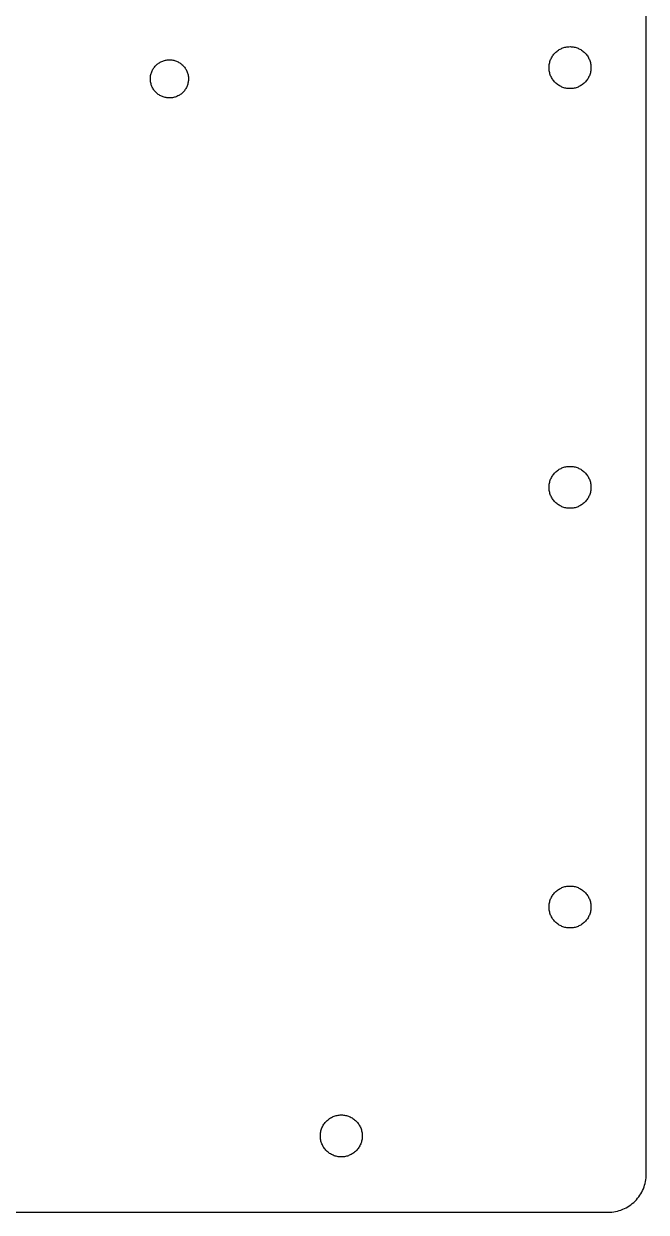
# Model space of a CAD drawing. Header units: metres. Extents: x -150 to 150, y -150 to 150.
# Drawn here: x 68.3 to 150, y -150 to 5.8 of the extents above; entities that cross this region are included whole.
import ezdxf

# ---------------------------------------------------------------- set-up
doc = ezdxf.new("R2010")
doc.units = ezdxf.units.M

msp = doc.modelspace()

# ---------------------------------------------------------------- linework, layer by layer
for p, q in [((150, -145), (150, 145)), ((137.713, 1.52782), (137.791, 1.63817)), ((137.791, 1.63817), (137.874, 1.74457)), ((137.874, 1.74457), (137.962, 1.84679)), ((137.962, 1.84679), (138.055, 1.94453)), ((138.055, 1.94453), (138.153, 2.03761)), ((138.153, 2.03761), (138.255, 2.12578)), ((138.255, 2.12578), (138.362, 2.20882)), ((138.362, 2.20882), (138.472, 2.28653)), ((138.472, 2.28653), (138.586, 2.35875)), ((138.586, 2.35875), (138.704, 2.42528)), ((138.704, 2.42528), (138.824, 2.48596)), ((138.824, 2.48596), (138.948, 2.54066)), ((138.948, 2.54066), (139.074, 2.58923)), ((139.074, 2.58923), (139.202, 2.63158)), ((139.202, 2.63158), (139.332, 2.66757)), ((139.332, 2.66757), (139.464, 2.69716)), ((139.464, 2.69716), (139.596, 2.72023)), ((139.596, 2.72023), (139.73, 2.73676)), ((139.73, 2.73676), (139.865, 2.74667)), ((139.865, 2.74667), (140, 2.75)), ((140, 2.75), (140.135, 2.74667)), ((140.135, 2.74667), (140.27, 2.73676)), ((140.27, 2.73676), (140.404, 2.72023)), ((140.404, 2.72023), (140.536, 2.69716)), ((140.536, 2.69716), (140.668, 2.66757)), ((140.668, 2.66757), (140.798, 2.63158)), ((140.798, 2.63158), (140.926, 2.58923)), ((140.926, 2.58923), (141.052, 2.54066)), ((141.052, 2.54066), (141.176, 2.48596)), ((141.176, 2.48596), (141.296, 2.42528)), ((141.296, 2.42528), (141.414, 2.35875)), ((141.414, 2.35875), (141.528, 2.28653)), ((141.528, 2.28653), (141.638, 2.20882)), ((141.638, 2.20882), (141.745, 2.12578)), ((141.745, 2.12578), (141.847, 2.03761)), ((141.847, 2.03761), (141.945, 1.94453)), ((141.945, 1.94453), (142.038, 1.84679)), ((142.038, 1.84679), (142.126, 1.74457)), ((142.126, 1.74457), (142.209, 1.63817)), ((142.209, 1.63817), (142.287, 1.52782)), ((85.4197, -0.014786), (85.4936, 0.08316)), ((85.4936, 0.08316), (85.5722, 0.177368)), ((85.5722, 0.177368), (85.6554, 0.267609)), ((85.6554, 0.267609), (85.7428, 0.353668)), ((85.7428, 0.353668), (85.8344, 0.435318)), ((85.8344, 0.435318), (85.9299, 0.51239)), ((85.9299, 0.51239), (86.0291, 0.584671)), ((86.0291, 0.584671), (86.1317, 0.652008)), ((86.1317, 0.652008), (86.2374, 0.714233)), ((86.2374, 0.714233), (86.3461, 0.771179)), ((86.3461, 0.771179), (86.4575, 0.822739)), ((86.4575, 0.822739), (86.5712, 0.868774)), ((86.5712, 0.868774), (86.6871, 0.909164)), ((86.6871, 0.909164), (86.8048, 0.943817)), ((86.8048, 0.943817), (86.924, 0.972656)), ((86.924, 0.972656), (87.0446, 0.995605)), ((87.0446, 0.995605), (87.1661, 1.01262)), ((87.1661, 1.01262), (87.2883, 1.02365)), ((87.2883, 1.02365), (87.4109, 1.02867)), ((87.4109, 1.02867), (87.5336, 1.02766)), ((87.5336, 1.02766), (87.6561, 1.02065)), ((87.6561, 1.02065), (87.7781, 1.00761)), ((87.7781, 1.00761), (87.8994, 0.988617)), ((87.8994, 0.988617), (88.0195, 0.963699)), ((88.0195, 0.963699), (88.1383, 0.932907)), ((88.1383, 0.932907), (88.2554, 0.896332)), ((88.2554, 0.896332), (88.3706, 0.85405)), ((88.3706, 0.85405), (88.4836, 0.806168)), ((88.4836, 0.806168), (88.5941, 0.752792)), ((88.5941, 0.752792), (88.7018, 0.694061)), ((88.7018, 0.694061), (88.8065, 0.630127)), ((88.8065, 0.630127), (88.908, 0.561127)), ((88.908, 0.561127), (89.006, 0.487213)), ((89.006, 0.487213), (89.1002, 0.4086)), ((89.1002, 0.4086), (89.1904, 0.325455)), ((89.1904, 0.325455), (89.2765, 0.237976)), ((89.2765, 0.237976), (89.3581, 0.146393)), ((89.3581, 0.146393), (89.4352, 0.050903)), ((89.4352, 0.050903), (89.5075, -0.048233)), ((137.25, 0), (137.253, 0.134933)), ((137.253, -0.134933), (137.25, 0)), ((137.253, 0.134933), (137.263, 0.269547)), ((137.263, 0.269547), (137.28, 0.403503)), ((137.28, 0.403503), (137.303, 0.536484)), ((137.303, 0.536484), (137.332, 0.668182)), ((137.332, 0.668182), (137.368, 0.798279)), ((137.368, 0.798279), (137.411, 0.926437)), ((137.411, 0.926437), (137.459, 1.05237)), ((137.459, 1.05237), (137.514, 1.17577)), ((137.514, 1.17577), (137.575, 1.29634)), ((137.575, 1.29634), (137.641, 1.41377)), ((137.641, 1.41377), (137.713, 1.52782)), ((142.287, 1.52782), (142.359, 1.41377)), ((142.359, 1.41377), (142.425, 1.29634)), ((142.425, 1.29634), (142.486, 1.17577)), ((142.486, 1.17577), (142.541, 1.05237)), ((142.541, 1.05237), (142.589, 0.926437)), ((142.589, 0.926437), (142.632, 0.798279)), ((142.632, 0.798279), (142.668, 0.668182)), ((142.668, 0.668182), (142.697, 0.536484)), ((142.697, 0.536484), (142.72, 0.403503)), ((142.72, 0.403503), (142.737, 0.269547)), ((142.737, 0.269547), (142.747, 0.134933)), ((142.747, 0.134933), (142.75, 0)), ((142.75, 0), (142.747, -0.134933)), ((84.9522, -1.51189), (84.9532, -1.38919)), ((84.9572, -1.63449), (84.9522, -1.51189)), ((84.9532, -1.38919), (84.9602, -1.26668)), ((84.9602, -1.26668), (84.9732, -1.14467)), ((84.9732, -1.14467), (84.9922, -1.02344)), ((84.9922, -1.02344), (85.0171, -0.90329)), ((85.0171, -0.90329), (85.0479, -0.784515)), ((85.0479, -0.784515), (85.0845, -0.667389)), ((85.0845, -0.667389), (85.1268, -0.552185)), ((85.1268, -0.552185), (85.1747, -0.439209)), ((85.1747, -0.439209), (85.228, -0.32872)), ((85.228, -0.32872), (85.2868, -0.220978)), ((85.2868, -0.220978), (85.3507, -0.116257)), ((85.3507, -0.116257), (85.4197, -0.014786)), ((89.5075, -0.048233), (89.5748, -0.150818)), ((89.5748, -0.150818), (89.6371, -0.256577)), ((89.6371, -0.256577), (89.694, -0.365265)), ((89.694, -0.365265), (89.7456, -0.476608)), ((89.7456, -0.476608), (89.7916, -0.590363)), ((89.7916, -0.590363), (89.832, -0.706223)), ((89.832, -0.706223), (89.8666, -0.823929)), ((89.8666, -0.823929), (89.8955, -0.943207)), ((89.8955, -0.943207), (89.9184, -1.06374)), ((89.9184, -1.06374), (89.9354, -1.18526)), ((89.9354, -1.18526), (89.9465, -1.30748)), ((89.9505, -1.55278), (89.9435, -1.67528)), ((89.9465, -1.30748), (89.9515, -1.43008)), ((89.9515, -1.43008), (89.9505, -1.55278)), ((137.263, -0.269547), (137.253, -0.134933)), ((137.28, -0.403503), (137.263, -0.269547)), ((137.303, -0.536484), (137.28, -0.403503)), ((137.332, -0.668182), (137.303, -0.536484)), ((137.368, -0.798279), (137.332, -0.668182)), ((137.411, -0.926437), (137.368, -0.798279)), ((137.459, -1.05237), (137.411, -0.926437)), ((137.514, -1.17577), (137.459, -1.05237)), ((137.575, -1.29634), (137.514, -1.17577)), ((137.641, -1.41377), (137.575, -1.29634)), ((137.713, -1.52782), (137.641, -1.41377)), ((137.791, -1.63817), (137.713, -1.52782)), ((142.287, -1.52782), (142.209, -1.63817)), ((142.359, -1.41377), (142.287, -1.52782)), ((142.425, -1.29634), (142.359, -1.41377)), ((142.486, -1.17577), (142.425, -1.29634)), ((142.541, -1.05237), (142.486, -1.17577)), ((142.589, -0.926437), (142.541, -1.05237)), ((142.632, -0.798279), (142.589, -0.926437)), ((142.668, -0.668182), (142.632, -0.798279)), ((142.697, -0.536484), (142.668, -0.668182)), ((142.72, -0.403503), (142.697, -0.536484)), ((142.737, -0.269547), (142.72, -0.403503)), ((142.747, -0.134933), (142.737, -0.269547)), ((84.9682, -1.7567), (84.9572, -1.63449)), ((84.9852, -1.87822), (84.9682, -1.7567)), ((85.0082, -1.99876), (84.9852, -1.87822)), ((85.037, -2.11803), (85.0082, -1.99876)), ((85.0717, -2.23573), (85.037, -2.11803)), ((85.1121, -2.35161), (85.0717, -2.23573)), ((85.1581, -2.46535), (85.1121, -2.35161)), ((85.2096, -2.57671), (85.1581, -2.46535)), ((85.2666, -2.68539), (85.2096, -2.57671)), ((85.3288, -2.79115), (85.2666, -2.68539)), ((85.3961, -2.89374), (85.3288, -2.79115)), ((85.4684, -2.99289), (85.3961, -2.89374)), ((85.5455, -3.08838), (85.4684, -2.99289)), ((85.6272, -3.17996), (85.5455, -3.08838)), ((89.41, -3.02513), (89.3314, -3.11934)), ((89.4839, -2.92717), (89.41, -3.02513)), ((89.5529, -2.82571), (89.4839, -2.92717)), ((89.6169, -2.72098), (89.5529, -2.82571)), ((89.6756, -2.61324), (89.6169, -2.72098)), ((89.729, -2.50275), (89.6756, -2.61324)), ((89.7769, -2.38977), (89.729, -2.50275)), ((89.8192, -2.27458), (89.7769, -2.38977)), ((89.8557, -2.15746), (89.8192, -2.27458)), ((89.8865, -2.03867), (89.8557, -2.15746)), ((89.9114, -1.91852), (89.8865, -2.03867)), ((89.9304, -1.7973), (89.9114, -1.91852)), ((89.9435, -1.67528), (89.9304, -1.7973)), ((137.874, -1.74457), (137.791, -1.63817)), ((137.962, -1.84679), (137.874, -1.74457)), ((138.055, -1.94453), (137.962, -1.84679)), ((138.153, -2.03761), (138.055, -1.94453)), ((138.255, -2.12578), (138.153, -2.03761)), ((138.362, -2.20882), (138.255, -2.12578)), ((138.472, -2.28653), (138.362, -2.20882)), ((138.586, -2.35875), (138.472, -2.28653)), ((138.704, -2.42528), (138.586, -2.35875)), ((138.824, -2.48596), (138.704, -2.42528)), ((138.948, -2.54066), (138.824, -2.48596)), ((139.074, -2.58923), (138.948, -2.54066)), ((139.202, -2.63158), (139.074, -2.58923)), ((139.332, -2.66757), (139.202, -2.63158)), ((139.464, -2.69716), (139.332, -2.66757)), ((139.596, -2.72023), (139.464, -2.69716)), ((139.73, -2.73676), (139.596, -2.72023)), ((139.865, -2.74667), (139.73, -2.73676)), ((140, -2.75), (139.865, -2.74667)), ((140.135, -2.74667), (140, -2.75)), ((140.27, -2.73676), (140.135, -2.74667)), ((140.404, -2.72023), (140.27, -2.73676)), ((140.536, -2.69716), (140.404, -2.72023)), ((140.668, -2.66757), (140.536, -2.69716)), ((140.798, -2.63158), (140.668, -2.66757)), ((140.926, -2.58923), (140.798, -2.63158)), ((141.052, -2.54066), (140.926, -2.58923)), ((141.176, -2.48596), (141.052, -2.54066)), ((141.296, -2.42528), (141.176, -2.48596)), ((141.414, -2.35875), (141.296, -2.42528)), ((141.528, -2.28653), (141.414, -2.35875)), ((141.638, -2.20882), (141.528, -2.28653)), ((141.745, -2.12578), (141.638, -2.20882)), ((141.847, -2.03761), (141.745, -2.12578)), ((141.945, -1.94453), (141.847, -2.03761)), ((142.038, -1.84679), (141.945, -1.94453)), ((142.126, -1.74457), (142.038, -1.84679)), ((142.209, -1.63817), (142.126, -1.74457)), ((85.7132, -3.26744), (85.6272, -3.17996)), ((85.8035, -3.35059), (85.7132, -3.26744)), ((85.8977, -3.4292), (85.8035, -3.35059)), ((85.9956, -3.5031), (85.8977, -3.4292)), ((86.0971, -3.5721), (85.9956, -3.5031)), ((86.2018, -3.63605), (86.0971, -3.5721)), ((86.3096, -3.69478), (86.2018, -3.63605)), ((86.4201, -3.74814), (86.3096, -3.69478)), ((86.533, -3.79602), (86.4201, -3.74814)), ((86.6482, -3.8383), (86.533, -3.79602)), ((86.7654, -3.87489), (86.6482, -3.8383)), ((86.8841, -3.90567), (86.7654, -3.87489)), ((87.0043, -3.9306), (86.8841, -3.90567)), ((87.1255, -3.9496), (87.0043, -3.9306)), ((87.2475, -3.96262), (87.1255, -3.9496)), ((87.37, -3.96965), (87.2475, -3.96262)), ((87.4927, -3.97064), (87.37, -3.96965)), ((87.6153, -3.96562), (87.4927, -3.97064)), ((87.7375, -3.95461), (87.6153, -3.96562)), ((87.8591, -3.93759), (87.7375, -3.95461)), ((87.9796, -3.91464), (87.8591, -3.93759)), ((88.0989, -3.8858), (87.9796, -3.91464)), ((88.2166, -3.85114), (88.0989, -3.8858)), ((88.3324, -3.81075), (88.2166, -3.85114)), ((88.4462, -3.76472), (88.3324, -3.81075)), ((88.5575, -3.71317), (88.4462, -3.76472)), ((88.6662, -3.6562), (88.5575, -3.71317)), ((88.772, -3.59399), (88.6662, -3.6562)), ((88.8746, -3.52666), (88.772, -3.59399)), ((88.9737, -3.45436), (88.8746, -3.52666)), ((89.0692, -3.3773), (88.9737, -3.45436)), ((89.1608, -3.29564), (89.0692, -3.3773)), ((89.2483, -3.20959), (89.1608, -3.29564)), ((89.3314, -3.11934), (89.2483, -3.20959)), ((138.153, -52.9624), (138.255, -52.8742)), ((138.255, -52.8742), (138.362, -52.7912)), ((138.362, -52.7912), (138.472, -52.7135)), ((138.472, -52.7135), (138.586, -52.6412)), ((138.586, -52.6412), (138.704, -52.5747)), ((138.704, -52.5747), (138.824, -52.514)), ((138.824, -52.514), (138.948, -52.4593)), ((138.948, -52.4593), (139.074, -52.4108)), ((139.074, -52.4108), (139.202, -52.3684)), ((139.202, -52.3684), (139.332, -52.3324)), ((139.332, -52.3324), (139.464, -52.3028)), ((139.464, -52.3028), (139.596, -52.2798)), ((139.596, -52.2798), (139.73, -52.2632)), ((139.73, -52.2632), (139.865, -52.2533)), ((139.865, -52.2533), (140, -52.25)), ((140, -52.25), (140.135, -52.2533)), ((140.135, -52.2533), (140.27, -52.2632)), ((140.27, -52.2632), (140.404, -52.2798)), ((140.404, -52.2798), (140.536, -52.3028)), ((140.536, -52.3028), (140.668, -52.3324)), ((140.668, -52.3324), (140.798, -52.3684)), ((140.798, -52.3684), (140.926, -52.4108)), ((140.926, -52.4108), (141.052, -52.4593)), ((141.052, -52.4593), (141.176, -52.514)), ((141.176, -52.514), (141.296, -52.5747)), ((141.296, -52.5747), (141.414, -52.6412)), ((141.414, -52.6412), (141.528, -52.7135)), ((141.528, -52.7135), (141.638, -52.7912)), ((141.638, -52.7912), (141.745, -52.8742)), ((141.745, -52.8742), (141.847, -52.9624)), ((137.28, -54.5965), (137.303, -54.4635)), ((137.303, -54.4635), (137.332, -54.3318)), ((137.332, -54.3318), (137.368, -54.2017)), ((137.368, -54.2017), (137.411, -54.0735)), ((137.411, -54.0735), (137.459, -53.9476)), ((137.459, -53.9476), (137.514, -53.8242)), ((137.514, -53.8242), (137.575, -53.7037)), ((137.575, -53.7037), (137.641, -53.5862)), ((137.641, -53.5862), (137.713, -53.4722)), ((137.713, -53.4722), (137.791, -53.3618)), ((137.791, -53.3618), (137.874, -53.2554)), ((137.874, -53.2554), (137.962, -53.1532)), ((137.962, -53.1532), (138.055, -53.0555)), ((138.055, -53.0555), (138.153, -52.9624)), ((141.847, -52.9624), (141.945, -53.0555)), ((141.945, -53.0555), (142.038, -53.1532)), ((142.038, -53.1532), (142.126, -53.2554)), ((142.126, -53.2554), (142.209, -53.3618)), ((142.209, -53.3618), (142.287, -53.4722)), ((142.287, -53.4722), (142.359, -53.5862)), ((142.359, -53.5862), (142.425, -53.7037)), ((142.425, -53.7037), (142.486, -53.8242)), ((142.486, -53.8242), (142.541, -53.9476)), ((142.541, -53.9476), (142.589, -54.0735)), ((142.589, -54.0735), (142.632, -54.2017)), ((142.632, -54.2017), (142.668, -54.3318)), ((142.668, -54.3318), (142.697, -54.4635)), ((142.697, -54.4635), (142.72, -54.5965)), ((137.25, -55), (137.253, -54.8651)), ((137.253, -55.1349), (137.25, -55)), ((137.253, -54.8651), (137.263, -54.7305)), ((137.263, -55.2695), (137.253, -55.1349)), ((137.263, -54.7305), (137.28, -54.5965)), ((137.28, -55.4035), (137.263, -55.2695)), ((137.303, -55.5365), (137.28, -55.4035)), ((137.332, -55.6682), (137.303, -55.5365)), ((137.368, -55.7983), (137.332, -55.6682)), ((137.411, -55.9264), (137.368, -55.7983)), ((137.459, -56.0524), (137.411, -55.9264)), ((137.514, -56.1758), (137.459, -56.0524)), ((142.541, -56.0524), (142.486, -56.1758)), ((142.589, -55.9264), (142.541, -56.0524)), ((142.632, -55.7983), (142.589, -55.9264)), ((142.668, -55.6682), (142.632, -55.7983)), ((142.697, -55.5365), (142.668, -55.6682)), ((142.72, -55.4035), (142.697, -55.5365)), ((142.72, -54.5965), (142.737, -54.7305)), ((142.737, -55.2695), (142.72, -55.4035)), ((142.737, -54.7305), (142.747, -54.8651)), ((142.747, -55.1349), (142.737, -55.2695)), ((142.747, -54.8651), (142.75, -55)), ((142.75, -55), (142.747, -55.1349)), ((137.575, -56.2963), (137.514, -56.1758)), ((137.641, -56.4138), (137.575, -56.2963)), ((137.713, -56.5278), (137.641, -56.4138)), ((137.791, -56.6382), (137.713, -56.5278)), ((137.874, -56.7446), (137.791, -56.6382)), ((137.962, -56.8468), (137.874, -56.7446)), ((138.055, -56.9445), (137.962, -56.8468)), ((138.153, -57.0376), (138.055, -56.9445)), ((138.255, -57.1258), (138.153, -57.0376)), ((138.362, -57.2088), (138.255, -57.1258)), ((138.472, -57.2865), (138.362, -57.2088)), ((138.586, -57.3587), (138.472, -57.2865)), ((138.704, -57.4253), (138.586, -57.3587)), ((138.824, -57.486), (138.704, -57.4253)), ((138.948, -57.5407), (138.824, -57.486)), ((139.074, -57.5892), (138.948, -57.5407)), ((139.202, -57.6316), (139.074, -57.5892)), ((140.926, -57.5892), (140.798, -57.6316)), ((141.052, -57.5407), (140.926, -57.5892)), ((141.176, -57.486), (141.052, -57.5407)), ((141.296, -57.4253), (141.176, -57.486)), ((141.414, -57.3587), (141.296, -57.4253)), ((141.528, -57.2865), (141.414, -57.3587)), ((141.638, -57.2088), (141.528, -57.2865)), ((141.745, -57.1258), (141.638, -57.2088)), ((141.847, -57.0376), (141.745, -57.1258)), ((141.945, -56.9445), (141.847, -57.0376)), ((142.038, -56.8468), (141.945, -56.9445)), ((142.126, -56.7446), (142.038, -56.8468)), ((142.209, -56.6382), (142.126, -56.7446)), ((142.287, -56.5278), (142.209, -56.6382)), ((142.359, -56.4138), (142.287, -56.5278)), ((142.425, -56.2963), (142.359, -56.4138)), ((142.486, -56.1758), (142.425, -56.2963)), ((139.332, -57.6676), (139.202, -57.6316)), ((139.464, -57.6972), (139.332, -57.6676)), ((139.596, -57.7202), (139.464, -57.6972)), ((139.73, -57.7368), (139.596, -57.7202)), ((139.865, -57.7467), (139.73, -57.7368)), ((140, -57.75), (139.865, -57.7467)), ((140.135, -57.7467), (140, -57.75)), ((140.27, -57.7368), (140.135, -57.7467)), ((140.404, -57.7202), (140.27, -57.7368)), ((140.536, -57.6972), (140.404, -57.7202)), ((140.668, -57.6676), (140.536, -57.6972)), ((140.798, -57.6316), (140.668, -57.6676)), ((138.824, -107.514), (138.948, -107.459)), ((138.948, -107.459), (139.074, -107.411)), ((139.074, -107.411), (139.202, -107.368)), ((139.202, -107.368), (139.332, -107.332)), ((139.332, -107.332), (139.464, -107.303)), ((139.464, -107.303), (139.596, -107.28)), ((139.596, -107.28), (139.73, -107.263)), ((139.73, -107.263), (139.865, -107.253)), ((139.865, -107.253), (140, -107.25)), ((140, -107.25), (140.135, -107.253)), ((140.135, -107.253), (140.27, -107.263)), ((140.27, -107.263), (140.404, -107.28)), ((140.404, -107.28), (140.536, -107.303)), ((140.536, -107.303), (140.668, -107.332)), ((140.668, -107.332), (140.798, -107.368)), ((140.798, -107.368), (140.926, -107.411)), ((140.926, -107.411), (141.052, -107.459)), ((141.052, -107.459), (141.176, -107.514)), ((137.411, -109.074), (137.459, -108.948)), ((137.459, -108.948), (137.514, -108.824)), ((137.514, -108.824), (137.575, -108.704)), ((137.575, -108.704), (137.641, -108.586)), ((137.641, -108.586), (137.713, -108.472)), ((137.713, -108.472), (137.791, -108.362)), ((137.791, -108.362), (137.874, -108.255)), ((137.874, -108.255), (137.962, -108.153)), ((137.962, -108.153), (138.055, -108.055)), ((138.055, -108.055), (138.153, -107.962)), ((138.153, -107.962), (138.255, -107.874)), ((138.255, -107.874), (138.362, -107.791)), ((138.362, -107.791), (138.472, -107.713)), ((138.472, -107.713), (138.586, -107.641)), ((138.586, -107.641), (138.704, -107.575)), ((138.704, -107.575), (138.824, -107.514)), ((141.176, -107.514), (141.296, -107.575)), ((141.296, -107.575), (141.414, -107.641)), ((141.414, -107.641), (141.528, -107.713)), ((141.528, -107.713), (141.638, -107.791)), ((141.638, -107.791), (141.745, -107.874)), ((141.745, -107.874), (141.847, -107.962)), ((141.847, -107.962), (141.945, -108.055)), ((141.945, -108.055), (142.038, -108.153)), ((142.038, -108.153), (142.126, -108.255)), ((142.126, -108.255), (142.209, -108.362)), ((142.209, -108.362), (142.287, -108.472)), ((142.287, -108.472), (142.359, -108.586)), ((142.359, -108.586), (142.425, -108.704)), ((142.425, -108.704), (142.486, -108.824)), ((142.486, -108.824), (142.541, -108.948)), ((142.541, -108.948), (142.589, -109.074)), ((137.25, -110), (137.253, -109.865)), ((137.253, -110.135), (137.25, -110)), ((137.253, -109.865), (137.263, -109.73)), ((137.263, -110.27), (137.253, -110.135)), ((137.263, -109.73), (137.28, -109.596)), ((137.28, -110.404), (137.263, -110.27)), ((137.28, -109.596), (137.303, -109.464)), ((137.303, -110.536), (137.28, -110.404)), ((137.303, -109.464), (137.332, -109.332)), ((137.332, -110.668), (137.303, -110.536)), ((137.332, -109.332), (137.368, -109.202)), ((137.368, -109.202), (137.411, -109.074)), ((142.589, -109.074), (142.632, -109.202)), ((142.632, -109.202), (142.668, -109.332)), ((142.668, -109.332), (142.697, -109.464)), ((142.697, -110.536), (142.668, -110.668)), ((142.697, -109.464), (142.72, -109.596)), ((142.72, -110.404), (142.697, -110.536)), ((142.72, -109.596), (142.737, -109.73)), ((142.737, -110.27), (142.72, -110.404)), ((142.737, -109.73), (142.747, -109.865)), ((142.747, -110.135), (142.737, -110.27)), ((142.747, -109.865), (142.75, -110)), ((142.75, -110), (142.747, -110.135)), ((137.368, -110.798), (137.332, -110.668)), ((137.411, -110.926), (137.368, -110.798)), ((137.459, -111.052), (137.411, -110.926)), ((137.514, -111.176), (137.459, -111.052)), ((137.575, -111.296), (137.514, -111.176)), ((137.641, -111.414), (137.575, -111.296)), ((137.713, -111.528), (137.641, -111.414)), ((137.791, -111.638), (137.713, -111.528)), ((137.874, -111.745), (137.791, -111.638)), ((137.962, -111.847), (137.874, -111.745)), ((138.055, -111.945), (137.962, -111.847)), ((138.153, -112.038), (138.055, -111.945)), ((138.255, -112.126), (138.153, -112.038)), ((138.362, -112.209), (138.255, -112.126)), ((141.745, -112.126), (141.638, -112.209)), ((141.847, -112.038), (141.745, -112.126)), ((141.945, -111.945), (141.847, -112.038)), ((142.038, -111.847), (141.945, -111.945)), ((142.126, -111.745), (142.038, -111.847)), ((142.209, -111.638), (142.126, -111.745)), ((142.287, -111.528), (142.209, -111.638)), ((142.359, -111.414), (142.287, -111.528)), ((142.425, -111.296), (142.359, -111.414)), ((142.486, -111.176), (142.425, -111.296)), ((142.541, -111.052), (142.486, -111.176)), ((142.589, -110.926), (142.541, -111.052)), ((142.632, -110.798), (142.589, -110.926)), ((142.668, -110.668), (142.632, -110.798)), ((138.472, -112.287), (138.362, -112.209)), ((138.586, -112.359), (138.472, -112.287)), ((138.704, -112.425), (138.586, -112.359)), ((138.824, -112.486), (138.704, -112.425)), ((138.948, -112.541), (138.824, -112.486)), ((139.074, -112.589), (138.948, -112.541)), ((139.202, -112.632), (139.074, -112.589)), ((139.332, -112.668), (139.202, -112.632)), ((139.464, -112.697), (139.332, -112.668)), ((139.596, -112.72), (139.464, -112.697)), ((139.73, -112.737), (139.596, -112.72)), ((139.865, -112.747), (139.73, -112.737)), ((140, -112.75), (139.865, -112.747)), ((140.135, -112.747), (140, -112.75)), ((140.27, -112.737), (140.135, -112.747)), ((140.404, -112.72), (140.27, -112.737)), ((140.536, -112.697), (140.404, -112.72)), ((140.668, -112.668), (140.536, -112.697)), ((140.798, -112.632), (140.668, -112.668)), ((140.926, -112.589), (140.798, -112.632)), ((141.052, -112.541), (140.926, -112.589)), ((141.176, -112.486), (141.052, -112.541)), ((141.296, -112.425), (141.176, -112.486)), ((141.414, -112.359), (141.296, -112.425)), ((141.528, -112.287), (141.414, -112.359)), ((141.638, -112.209), (141.528, -112.287)), ((107.575, -138.704), (107.641, -138.586)), ((107.641, -138.586), (107.713, -138.472)), ((107.713, -138.472), (107.791, -138.362)), ((107.791, -138.362), (107.874, -138.255)), ((107.874, -138.255), (107.962, -138.153)), ((107.962, -138.153), (108.055, -138.055)), ((108.055, -138.055), (108.153, -137.962)), ((108.153, -137.962), (108.255, -137.874)), ((108.255, -137.874), (108.362, -137.791)), ((108.362, -137.791), (108.472, -137.713)), ((108.472, -137.713), (108.586, -137.641)), ((108.586, -137.641), (108.704, -137.575)), ((108.704, -137.575), (108.824, -137.514)), ((108.824, -137.514), (108.948, -137.459)), ((108.948, -137.459), (109.074, -137.411)), ((109.074, -137.411), (109.202, -137.368)), ((109.202, -137.368), (109.332, -137.332)), ((109.332, -137.332), (109.464, -137.303)), ((109.464, -137.303), (109.596, -137.28)), ((109.596, -137.28), (109.73, -137.263)), ((109.73, -137.263), (109.865, -137.253)), ((109.865, -137.253), (110, -137.25)), ((110, -137.25), (110.135, -137.253)), ((110.135, -137.253), (110.27, -137.263)), ((110.27, -137.263), (110.404, -137.28)), ((110.404, -137.28), (110.536, -137.303)), ((110.536, -137.303), (110.668, -137.332)), ((110.668, -137.332), (110.798, -137.368)), ((110.798, -137.368), (110.926, -137.411)), ((110.926, -137.411), (111.052, -137.459)), ((111.052, -137.459), (111.176, -137.514)), ((111.176, -137.514), (111.296, -137.575)), ((111.296, -137.575), (111.414, -137.641)), ((111.414, -137.641), (111.528, -137.713)), ((111.528, -137.713), (111.638, -137.791)), ((111.638, -137.791), (111.745, -137.874)), ((111.745, -137.874), (111.847, -137.962)), ((111.847, -137.962), (111.945, -138.055)), ((111.945, -138.055), (112.038, -138.153)), ((112.038, -138.153), (112.126, -138.255)), ((112.126, -138.255), (112.209, -138.362)), ((112.209, -138.362), (112.287, -138.472)), ((112.287, -138.472), (112.359, -138.586)), ((112.359, -138.586), (112.425, -138.704)), ((107.25, -140), (107.253, -139.865)), ((107.253, -140.135), (107.25, -140)), ((107.253, -139.865), (107.263, -139.73)), ((107.263, -140.27), (107.253, -140.135)), ((107.263, -139.73), (107.28, -139.596)), ((107.28, -139.596), (107.303, -139.464)), ((107.303, -139.464), (107.332, -139.332)), ((107.332, -139.332), (107.368, -139.202)), ((107.368, -139.202), (107.411, -139.074)), ((107.411, -139.074), (107.459, -138.948)), ((107.459, -138.948), (107.514, -138.824)), ((107.514, -138.824), (107.575, -138.704)), ((112.425, -138.704), (112.486, -138.824)), ((112.486, -138.824), (112.541, -138.948)), ((112.541, -138.948), (112.589, -139.074)), ((112.589, -139.074), (112.632, -139.202)), ((112.632, -139.202), (112.668, -139.332)), ((112.668, -139.332), (112.697, -139.464)), ((112.697, -139.464), (112.72, -139.596)), ((112.72, -139.596), (112.737, -139.73)), ((112.737, -139.73), (112.747, -139.865)), ((112.747, -140.135), (112.737, -140.27)), ((112.747, -139.865), (112.75, -140)), ((112.75, -140), (112.747, -140.135)), ((107.28, -140.404), (107.263, -140.27)), ((107.303, -140.536), (107.28, -140.404)), ((107.332, -140.668), (107.303, -140.536)), ((107.368, -140.798), (107.332, -140.668)), ((107.411, -140.926), (107.368, -140.798)), ((107.459, -141.052), (107.411, -140.926)), ((107.514, -141.176), (107.459, -141.052)), ((107.575, -141.296), (107.514, -141.176)), ((107.641, -141.414), (107.575, -141.296)), ((107.713, -141.528), (107.641, -141.414)), ((107.791, -141.638), (107.713, -141.528)), ((107.874, -141.745), (107.791, -141.638)), ((112.209, -141.638), (112.126, -141.745)), ((112.287, -141.528), (112.209, -141.638)), ((112.359, -141.414), (112.287, -141.528)), ((112.425, -141.296), (112.359, -141.414)), ((112.486, -141.176), (112.425, -141.296)), ((112.541, -141.052), (112.486, -141.176)), ((112.589, -140.926), (112.541, -141.052)), ((112.632, -140.798), (112.589, -140.926)), ((112.668, -140.668), (112.632, -140.798)), ((112.697, -140.536), (112.668, -140.668)), ((112.72, -140.404), (112.697, -140.536)), ((112.737, -140.27), (112.72, -140.404)), ((107.962, -141.847), (107.874, -141.745)), ((108.055, -141.945), (107.962, -141.847)), ((108.153, -142.038), (108.055, -141.945)), ((108.255, -142.126), (108.153, -142.038)), ((108.362, -142.209), (108.255, -142.126)), ((108.472, -142.287), (108.362, -142.209)), ((108.586, -142.359), (108.472, -142.287)), ((108.704, -142.425), (108.586, -142.359)), ((108.824, -142.486), (108.704, -142.425)), ((108.948, -142.541), (108.824, -142.486)), ((109.074, -142.589), (108.948, -142.541)), ((109.202, -142.632), (109.074, -142.589)), ((109.332, -142.668), (109.202, -142.632)), ((109.464, -142.697), (109.332, -142.668)), ((109.596, -142.72), (109.464, -142.697)), ((109.73, -142.737), (109.596, -142.72)), ((109.865, -142.747), (109.73, -142.737)), ((110, -142.75), (109.865, -142.747)), ((110.135, -142.747), (110, -142.75)), ((110.27, -142.737), (110.135, -142.747)), ((110.404, -142.72), (110.27, -142.737)), ((110.536, -142.697), (110.404, -142.72)), ((110.668, -142.668), (110.536, -142.697)), ((110.798, -142.632), (110.668, -142.668)), ((110.926, -142.589), (110.798, -142.632)), ((111.052, -142.541), (110.926, -142.589)), ((111.176, -142.486), (111.052, -142.541)), ((111.296, -142.425), (111.176, -142.486)), ((111.414, -142.359), (111.296, -142.425)), ((111.528, -142.287), (111.414, -142.359)), ((111.638, -142.209), (111.528, -142.287)), ((111.745, -142.126), (111.638, -142.209)), ((111.847, -142.038), (111.745, -142.126)), ((111.945, -141.945), (111.847, -142.038)), ((112.038, -141.847), (111.945, -141.945)), ((112.126, -141.745), (112.038, -141.847)), ((149.785, -146.451), (149.85, -146.215)), ((149.85, -146.215), (149.904, -145.975)), ((149.904, -145.975), (149.946, -145.734)), ((149.946, -145.734), (149.976, -145.49)), ((149.976, -145.49), (149.994, -145.245)), ((149.994, -145.245), (150, -145)), ((149.016, -147.979), (149.157, -147.778)), ((149.157, -147.778), (149.289, -147.571)), ((149.289, -147.571), (149.41, -147.357)), ((149.41, -147.357), (149.52, -147.138)), ((149.52, -147.138), (149.619, -146.913)), ((149.619, -146.913), (149.708, -146.684)), ((149.708, -146.684), (149.785, -146.451)), ((146.913, -149.619), (147.138, -149.52)), ((147.138, -149.52), (147.357, -149.41)), ((147.357, -149.41), (147.571, -149.289)), ((147.571, -149.289), (147.778, -149.157)), ((147.778, -149.157), (147.979, -149.016)), ((147.979, -149.016), (148.172, -148.865)), ((148.172, -148.865), (148.358, -148.705)), ((148.358, -148.705), (148.536, -148.536)), ((148.536, -148.536), (148.705, -148.358)), ((148.705, -148.358), (148.865, -148.172)), ((148.865, -148.172), (149.016, -147.979)), ((-145, -150), (145, -150)), ((145, -150), (145.245, -149.994)), ((145.245, -149.994), (145.49, -149.976)), ((145.49, -149.976), (145.734, -149.946)), ((145.734, -149.946), (145.975, -149.904)), ((145.975, -149.904), (146.215, -149.85)), ((146.215, -149.85), (146.451, -149.785)), ((146.451, -149.785), (146.684, -149.708)), ((146.684, -149.708), (146.913, -149.619))]:
    msp.add_line(p, q)

doc.saveas('drawing.dxf')
